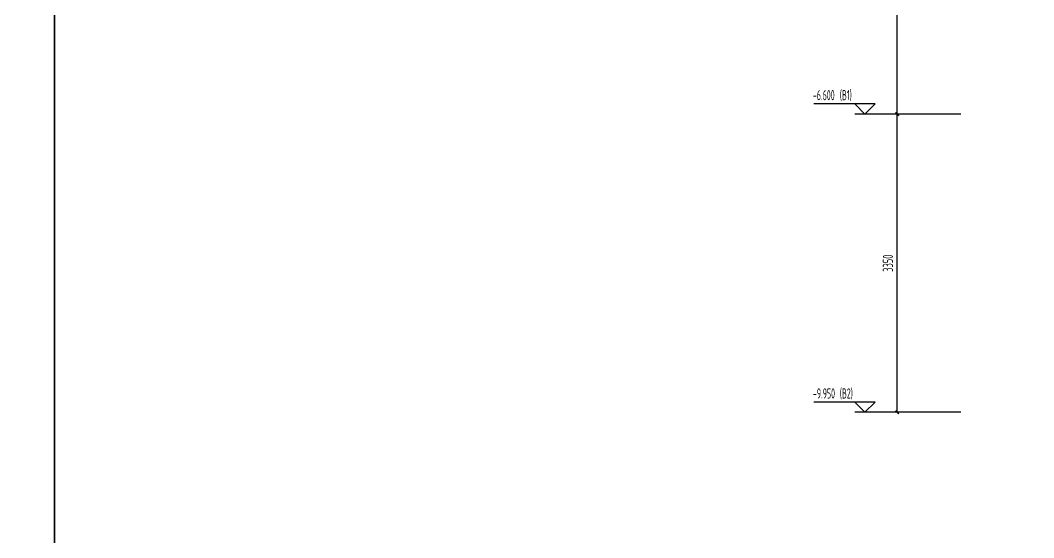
# Model space of a CAD drawing. Extents: x 76956 to 102217, y 21605 to 39570.
# Drawn here: x 76956 to 82906, y 24762 to 27798 of the extents above; entities that cross this region are included whole.
import ezdxf

# ---------------------------------------------------------------- set-up
doc = ezdxf.new("R2010")
doc.units = 0
doc.header["$LTSCALE"] = 1000
doc.header["$MEASUREMENT"] = 0
for name, color, linetype in [('01-标注_尺寸', 124, 'Continuous'), ('01-标注_标高', 200, 'Continuous'), ('02-TEXT_标注', 130, 'Continuous')]:
    doc.layers.add(name, color=color, linetype=linetype)
doc.styles.add('_TCH_DIM', font='ros1.shx', dxfattribs={"width": 0.75, "bigfont": 'jd.shx'})
doc.styles.add('_TCH_DIM_T3', font='ros1.shx', dxfattribs={"width": 0.705882, "bigfont": 'jd.shx'})
doc.dimstyles.new('_TCH_ARCH&&20', dxfattribs={"dimtxt": 59.5, "dimasz": 20, "dimexe": 50, "dimexo": 60, "dimgap": 25.25, "dimtad": 1, "dimdec": 0, "dimzin": 0, "dimdsep": 46, "dimtxsty": '_TCH_DIM_T3', "dimblk": 'ARCHTICK', "dimcen": 0.09, "dimclrt": 7, "dimazin": 2, "dimtfac": 1, "dimtdec": 0, "dimtix": 1, "dimtmove": 2, "dimatfit": 3, "dimfxl": 0, "dimtolj": 1, "dimtzin": 0, "dimarcsym": 0})

# ---------------------------------------------------------------- blocks, each defined once
blk = doc.blocks.new('图框-A1')
for points, const_width in [([(0, 0), (841, 0), (841, 594), (0, 594)], 0.05), ([(766, 584), (25, 584), (25, 10), (766, 10)], 0.5)]:
    blk.add_lwpolyline(points, close=True, dxfattribs=dict(const_width=const_width))
blk = doc.blocks.new('_ArchTick')
at = {"color": 0, "linetype": 'ByBlock', "const_width": 0.4}
blk.add_lwpolyline([(-0.5, -0.5), (0.5, 0.5)], dxfattribs=at)
blk = doc.blocks.new('*D109')
at = {"layer": '01-标注_尺寸', "color": 0, "lineweight": -2, "transparency": 16777216}
for p, q in [((82478.7, 28998.1), (82055, 28998.1)), ((82105, 27248.1), (82105, 28998.1)), ((82478.7, 27248.1), (82055, 27248.1))]:
    blk.add_line(p, q, dxfattribs=at)
at = {"layer": 'Defpoints', "color": 0, "transparency": 16777216}
for p in [(82105, 28998.1), (82538.7, 28998.1), (82538.7, 27248.1)]:
    blk.add_point(p, dxfattribs=at)
at = {"layer": '01-标注_尺寸', "color": 0, "lineweight": -2, "transparency": 16777216, "xscale": 20, "yscale": 20, "zscale": 20}
for p, rotation in [((82105, 28998.1), 90), ((82105, 27248.1), 270)]:
    blk.add_blockref('_ArchTick', p, dxfattribs=dict(at, rotation=rotation))
at = {"layer": '01-标注_尺寸', "color": 7, "transparency": 16777216, "insert": (82050, 28123.1), "char_height": 59.5, "attachment_point": 5, "rotation": 90, "style": '_TCH_DIM_T3'}
blk.add_mtext('\\A1;3150', dxfattribs=at)
blk = doc.blocks.new('*D110')
at = {"layer": '01-标注_尺寸', "color": 0, "lineweight": -2, "transparency": 16777216}
for p, q in [((82478.7, 27248.1), (82055, 27248.1)), ((82105, 25498.1), (82105, 27248.1)), ((82478.7, 25498.1), (82055, 25498.1))]:
    blk.add_line(p, q, dxfattribs=at)
at = {"layer": 'Defpoints', "color": 0, "transparency": 16777216}
for p in [(82105, 27248.1), (82538.7, 27248.1), (82538.7, 25498.1)]:
    blk.add_point(p, dxfattribs=at)
at = {"layer": '01-标注_尺寸', "color": 0, "lineweight": -2, "transparency": 16777216, "xscale": 20, "yscale": 20, "zscale": 20}
for p, rotation in [((82105, 27248.1), 90), ((82105, 25498.1), 270)]:
    blk.add_blockref('_ArchTick', p, dxfattribs=dict(at, rotation=rotation))
at = {"layer": '01-标注_尺寸', "color": 7, "transparency": 16777216, "insert": (82050, 26373.1), "char_height": 59.5, "attachment_point": 5, "rotation": 90, "style": '_TCH_DIM_T3'}
blk.add_mtext('\\A1;3350', dxfattribs=at)

msp = doc.modelspace()

# ---------------------------------------------------------------- linework, layer by layer
at = {"layer": '01-标注_标高'}
for p, q in [((81975, 27308.1), (81616, 27308.1)), ((81915, 27248.1), (81855, 27308.1)), ((81915, 27248.1), (81975, 27308.1)), ((82055, 27248.1), (81855, 27248.1)), ((81975, 25558.1), (81616, 25558.1)), ((81915, 25498.1), (81855, 25558.1)), ((81915, 25498.1), (81975, 25558.1)), ((82055, 25498.1), (81855, 25498.1))]:
    msp.add_line(p, q, dxfattribs=at)

# ---------------------------------------------------------------- block references
at = {"xscale": 20, "yscale": 20, "zscale": 20, "rotation": 270}
msp.add_blockref('图框-A1', (76956.3, 39569.4), dxfattribs=at)

# ---------------------------------------------------------------- texts
at = {"layer": '02-TEXT_标注', "style": '_TCH_DIM', "width": 0.529412}
for s, p in [('-6.600', (81610, 27329.1)), ('(B1)', (81767.6, 27329.1)), ('-9.950', (81610, 25579.1)), ('(B2)', (81767.6, 25579.1))]:
    msp.add_text(s, height=59.5, dxfattribs=at).set_placement(p)

# ---------------------------------------------------------------- dimensions: what is measured, and where the dimension line sits
at = {"layer": '01-标注_尺寸'}
for p1, p2, text, picture, middle in [((82538.7, 27248.1), (82538.7, 28998.1), '3150', '*D109', (82050, 28123.1)), ((82538.7, 25498.1), (82538.7, 27248.1), '3350', '*D110', (82050, 26373.1))]:
    dim = msp.add_aligned_dim(p1=p1, p2=p2, distance=433.7, text=text, dimstyle='_TCH_ARCH&&20', dxfattribs=at)
    dim.commit()
    dim.dimension.update_dxf_attribs({"geometry": picture, "text_midpoint": middle})

doc.saveas('drawing.dxf')
